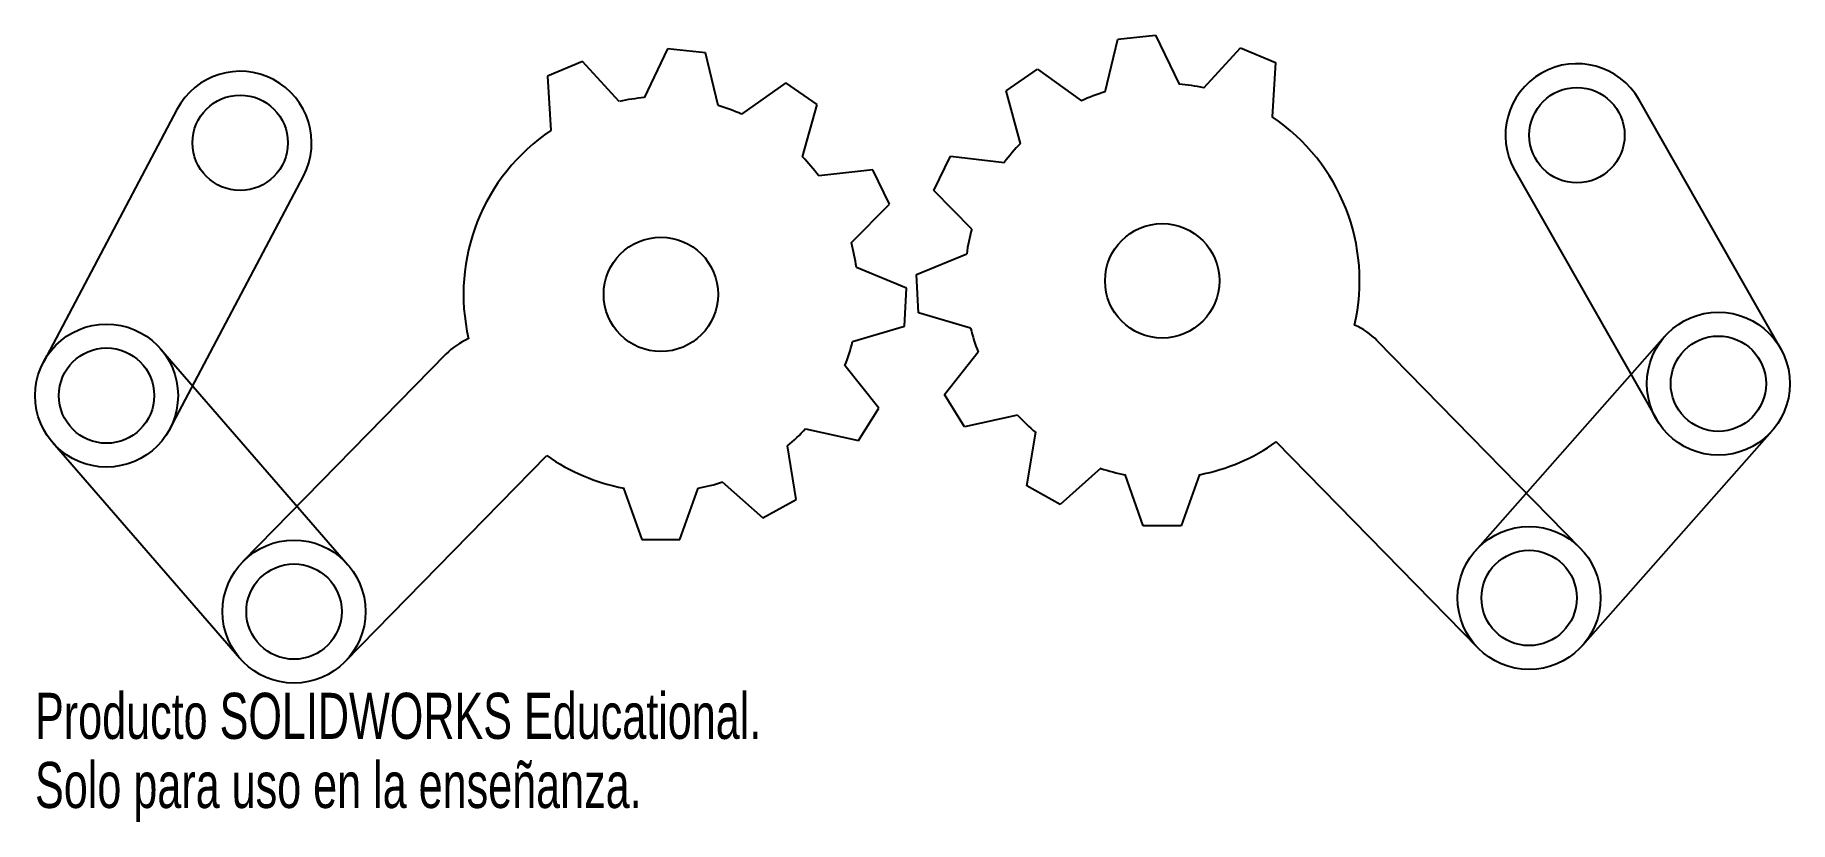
# Model space of a CAD drawing. Header units: millimetres. Extents: x -67 to 117, y -49 to 33.
import ezdxf

# ---------------------------------------------------------------- set-up
doc = ezdxf.new("R2010")
doc.units = ezdxf.units.MM
doc.styles.add('SLDTEXTSTYLE0', font='TXT', dxfattribs={"width": 0.7})

msp = doc.modelspace()

# ---------------------------------------------------------------- linework, layer by layer
at = {"color": 7, "linetype": 'Continuous', "lineweight": 25}
for p, q in [((46.63, 33.06), (50.6, 33.48)), ((50.6, 33.48), (53.06, 28.34)), ((-0.61, 32.05), (-3.06, 26.91)), ((3.37, 31.63), (-0.61, 32.05)), ((4.7, 26.09), (3.37, 31.63)), ((45.3, 27.52), (46.63, 33.06)), ((55.66, 27.95), (59.51, 32.15)), ((59.51, 32.15), (63.19, 30.59)), ((-9.51, 30.72), (-13.19, 29.16)), ((-5.66, 26.52), (-9.51, 30.72)), ((34.92, 27.62), (38.2, 29.91)), ((38.2, 29.91), (42.83, 26.6)), ((63.19, 30.59), (62.84, 24.9)), ((-13.19, 29.16), (-12.84, 23.47)), ((11.8, 28.48), (7.16, 25.17)), ((15.08, 26.19), (11.8, 28.48)), ((13.56, 20.7), (15.08, 26.19)), ((36.44, 22.12), (34.92, 27.62)), ((116.17, 0.62), (101.33, 26.69)), ((-52.07, 25.69), (-66.09, -0.84)), ((27.32, 17.18), (29.07, 20.77)), ((29.07, 20.77), (34.74, 20.13)), ((-52.82, -7.85), (-38.81, 18.68)), ((20.92, 19.34), (15.26, 18.7)), ((22.68, 15.75), (20.92, 19.34)), ((88.29, 19.27), (103.14, -6.8)), ((31.31, 13.11), (27.32, 17.18)), ((18.68, 11.69), (22.68, 15.75)), ((25.53, 8.36), (30.79, 10.54)), ((24.47, 6.93), (19.21, 9.11)), ((25.74, 4.36), (25.53, 8.36)), ((24.26, 2.94), (24.47, 6.93)), ((31.2, 2.74), (25.74, 4.36)), ((18.8, 1.32), (24.26, 2.94)), ((84.17, -20.61), (104.03, 1.88)), ((-53.79, 0.57), (-34.13, -22.09)), ((28.44, -4.22), (31.99, 0.24)), ((73.86, 1.42), (95.15, -20.33)), ((-23.86, -0.01), (-45.15, -21.75)), ((21.56, -5.65), (18.01, -1.19)), ((30.56, -7.61), (28.44, -4.22)), ((19.44, -9.04), (21.56, -5.65)), ((36.12, -6.38), (30.56, -7.61)), ((13.87, -7.81), (19.44, -9.04)), ((37.09, -13.81), (38.03, -8.19)), ((84.43, -30.82), (63.26, -9.2)), ((115.27, -8.06), (95.41, -30.54)), ((-45.46, -31.92), (-65.12, -9.26)), ((-34.43, -32.25), (-13.27, -10.62)), ((12.91, -15.24), (11.97, -9.62)), ((44.86, -11.97), (40.59, -15.75)), ((49.3, -18), (47.4, -12.63)), ((55.2, -12.63), (53.3, -18)), ((-5.21, -14.06), (-3.3, -19.43)), ((0.7, -19.43), (2.6, -14.06)), ((5.14, -13.4), (9.41, -17.17)), ((40.59, -15.75), (37.09, -13.81)), ((9.41, -17.17), (12.91, -15.24)), ((53.3, -18), (49.3, -18)), ((-3.3, -19.43), (0.7, -19.43))]:
    msp.add_line(p, q, dxfattribs=at)
for centre, radius in [((94.81, 22.98), 5), ((-45.44, 22.18), 5), ((51.3, 7.7), 6), ((-1.3, 6.28), 6), ((109.65, -3.09), 7.5), ((-59.46, -4.34), 7.5), ((109.65, -3.09), 5), ((109.65, -3.09), 5), ((-59.46, -4.34), 5), ((-59.46, -4.34), 5), ((89.79, -25.57), 7.5), ((-39.79, -27), 7.5), ((-39.79, -27), 5), ((-39.79, -27), 5), ((89.79, -25.57), 5), ((89.79, -25.57), 5)]:
    msp.add_circle(centre, radius, dxfattribs=at)
for centre, radius, start, end in [((-45.44, 22.18), 7.5, 332.14, 152.14), ((94.81, 22.98), 7.5, 29.6584, 209.6584), ((51.3, 7.7), 20.71, 77.8611, 85.1389), ((-1.3, 6.28), 20.71, 94.8611, 102.1389), ((-1.3, 6.28), 20.71, 65.8611, 73.1389), ((51.3, 7.7), 20.71, 106.8611, 114.1389), ((51.3, 7.7), 20.71, 347.0295, 56.1389), ((-1.3, 6.28), 20.71, 123.8611, 192.9705), ((51.3, 7.7), 20.71, 135.8611, 143.1389), ((-1.3, 6.28), 20.71, 36.8611, 44.1389), ((51.3, 7.7), 20.71, 164.8611, 172.1389), ((-1.3, 6.28), 20.71, 7.8611, 15.1389), ((51.3, 7.7), 20.71, 193.8611, 201.1389), ((68.5, -3.83), 7.5, 44.3899, 66.5954), ((-18.5, -5.25), 7.5, 113.4046, 135.6101), ((-1.3, 6.28), 20.71, 338.8611, 346.1389), ((51.3, 7.7), 20.71, 222.8611, 230.1389), ((-1.3, 6.28), 20.71, 309.8611, 317.1389), ((51.3, 7.7), 20.71, 280.8611, 305.2876), ((-1.3, 6.28), 20.71, 234.7124, 259.1389), ((51.3, 7.7), 20.71, 251.8611, 259.1389), ((-1.3, 6.28), 20.71, 280.8611, 288.1389)]:
    msp.add_arc(centre, radius, start, end, dxfattribs=at)

# ---------------------------------------------------------------- texts
at = {"color": 7, "linetype": 'Continuous', "char_height": 4.8336, "attachment_point": 1, "style": 'SLDTEXTSTYLE0'}
for s, insert in [('Producto SOLIDWORKS Educational.', (-66.96, -35.52)), ('Solo para uso en la enseñanza.', (-66.96, -42.77))]:
    msp.add_mtext(s, dxfattribs=dict(at, insert=insert))

doc.saveas('drawing.dxf')
